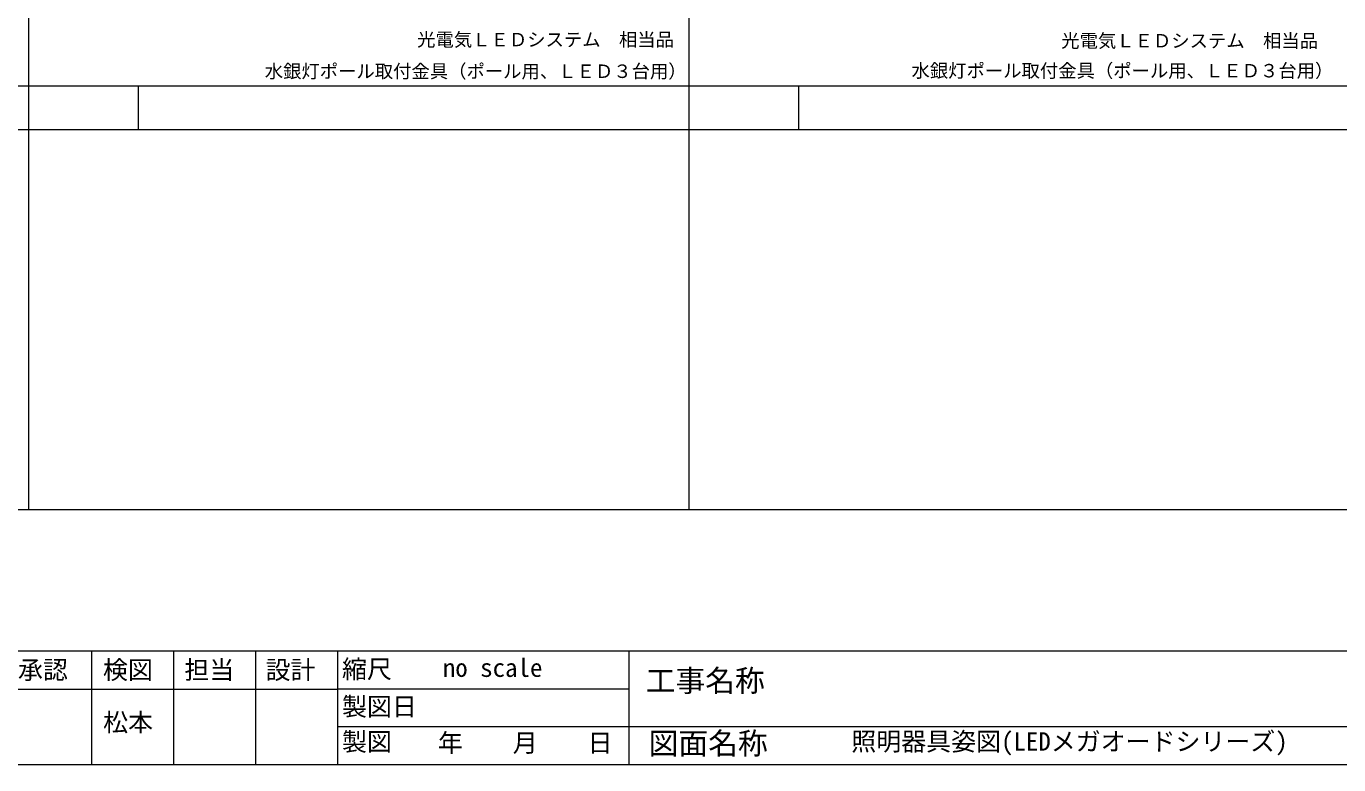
# Model space of a CAD drawing. Units: millimetres, scale not verified. Extents: x -357 to 206, y -169 to 227.
# Drawn here: x -72.8 to 106.1, y -169.3 to -68.6 of the extents above; entities that cross this region are included whole.
import ezdxf
from ezdxf.enums import TextEntityAlignment as Align

# ---------------------------------------------------------------- set-up
doc = ezdxf.new("R2010")
doc.units = ezdxf.units.MM
doc.header["$LTSCALE"] = 3
doc.layers.add('0-0_建築図', color=7, linetype='Continuous', lineweight=9)
doc.layers.add('0-1', color=7, linetype='Continuous', lineweight=18)
doc.styles.add('ＭＳ ゴシック', font='')
doc.styles.get('ＭＳ ゴシック').set_extended_font_data('MS Gothic')

msp = doc.modelspace()

# ---------------------------------------------------------------- linework, layer by layer
at = {"layer": '0-0_建築図', "lineweight": 18}
for p, q in [((-72.465, 212.221), (-72.465, -134.504)), ((17.535, 212.221), (17.535, -134.504)), ((-341.965, -76.717), (197.535, -76.717)), ((-57.465, -82.717), (-57.465, -76.717)), ((32.535, -82.717), (32.535, -76.717)), ((197.535, -82.717), (-341.965, -82.717)), ((197.535, -134.504), (-341.965, -134.504)), ((178.999, -153.792), (-356.585, -153.792)), ((-63.903, -153.792), (-63.903, -169.271)), ((-52.72, -153.792), (-52.72, -169.271)), ((-41.538, -153.792), (-41.538, -169.271)), ((-30.355, -153.792), (-30.355, -169.271)), ((9.356, -153.792), (9.356, -169.271)), ((-92.269, -158.952), (-30.355, -158.952)), ((9.356, -158.952), (-30.355, -158.952)), ((178.999, -164.111), (-30.355, -164.111)), ((178.999, -169.271), (-356.585, -169.271))]:
    msp.add_line(p, q, dxfattribs=at)

# ---------------------------------------------------------------- texts
at = {"layer": '0-0_建築図', "style": 'ＭＳ ゴシック'}
for s, height, p in [('承認', 2.493, (-73.907, -158.328)), ('検図', 2.493, (-62.319, -158.328)), ('担当', 2.493, (-51.228, -158.328)), ('設計', 2.493, (-40.161, -158.328)), ('縮尺', 2.493, (-29.742, -158.217)), ('工事名称\u3000', 2.978, (11.64, -160.184)), ('製図日', 2.493, (-29.742, -163.324)), ('松本', 2.493, (-62.295, -165.484)), ('製図', 2.493, (-29.742, -168.122)), ('図面名称', 2.978, (12.041, -168.741)), ('年\u3000\u3000月\u3000\u3000日', 2.493, (-16.666, -168.276))]:
    msp.add_text(s, height=height, dxfattribs=at).set_placement(p, align=Align.BOTTOM_LEFT)
at = {"layer": '0-1', "style": 'ＭＳ ゴシック'}
for s, height, p in [('光電気ＬＥＤシステム\u3000相当品', 1.833, (-19.5, -71.863)), ('光電気ＬＥＤシステム\u3000相当品', 1.833, (68.284, -72.021)), ('水銀灯ポール取付金具（ポール用、ＬＥＤ３台用）', 1.833, (-40.275, -76.179)), ('水銀灯ポール取付金具（ポール用、ＬＥＤ３台用）', 1.833, (47.873, -76.103)), ('no scale', 2.493, (-15.996, -158.036)), ('照明器具姿図(LEDメガオードシリーズ)', 2.493, (39.672, -168.089))]:
    msp.add_text(s, height=height, dxfattribs=at).set_placement(p, align=Align.BOTTOM_LEFT)

doc.saveas('drawing.dxf')
